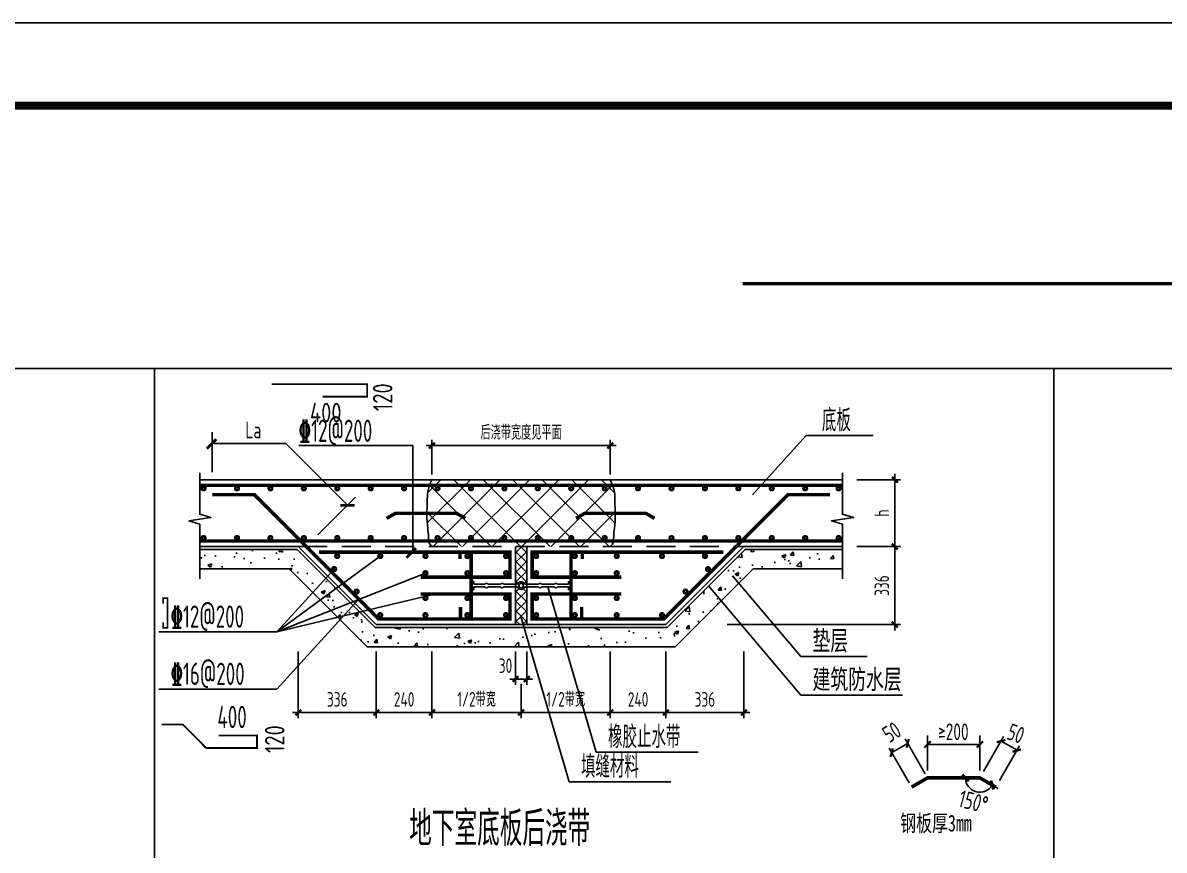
# Model space of a CAD drawing. Extents: x 1051052 to 1482120, y -981644 to -673261.
# Drawn here: x 1205771 to 1225440, y -775132 to -760876 of the extents above; entities that cross this region are included whole.
import ezdxf
from ezdxf.enums import TextEntityAlignment as Align

# ---------------------------------------------------------------- set-up
doc = ezdxf.new("R2010")
doc.units = 0
doc.header["$LTSCALE"] = 1000
doc.header["$MEASUREMENT"] = 0
doc.linetypes.add('DASHED', pattern=[0.75, 0.5, -0.25])
for name, color, linetype in [('AXIS', 3, 'Continuous'), ('TK', 142, 'Continuous'), ('填充', 8, 'Continuous'), ('钢筋', 1, 'Continuous')]:
    doc.layers.add(name, color=color, linetype=linetype)
doc.styles.add('TSSD_Dimension', font='Tssdeng.shx', dxfattribs={"width": 0.7, "bigfont": 'Hztxt.shx'})
doc.styles.add('TSSD_Rein', font='Tssdeng.shx', dxfattribs={"width": 0.7, "bigfont": 'hztxt.shx'})
doc.styles.add('标注', font='tssdeng.shx', dxfattribs={"width": 0.7, "height": 300, "bigfont": 'tssdchn.shx'})
doc.styles.add('说明', font='simkai.ttf', dxfattribs={"width": 0.7})
doc.dimstyles.new('D100', dxfattribs={"dimtxt": 300, "dimasz": 0.8, "dimexe": 150, "dimexo": 200, "dimgap": 30, "dimtad": 1, "dimrnd": 1, "dimdsep": 46, "dimtxsty": '标注', "dimblk1": 'DIMDOT', "dimblk2": 'DIMDOT', "dimsah": 1, "dimcen": 200, "dimdle": 150, "dimadec": 0, "dimazin": 0, "dimtfac": 1, "dimtofl": 0, "dimtmove": 2, "dimatfit": 3, "dimldrblk": 'DIMDOT', "dimfxl": 0, "dimtolj": 1, "dimarcsym": 0})
doc.dimstyles.new('TSSD_25_100', dxfattribs={"dimtxt": 250, "dimasz": 100, "dimexe": 100, "dimexo": 250, "dimgap": 100, "dimtad": 1, "dimdec": 0, "dimlfac": 0.25, "dimzin": 0, "dimdsep": 46, "dimtxsty": 'TSSD_Dimension', "dimblk": 'ARCHTICK', "dimcen": 0, "dimdle": 100, "dimclrt": 7, "dimadec": 0, "dimazin": 0, "dimtfac": 1, "dimtdec": 0, "dimtix": 1, "dimtmove": 2, "dimatfit": 3, "dimldrblk": 'ARCHTICK', "dimfxl": 0, "dimtolj": 1, "dimtzin": 0, "dimarcsym": 0})

# ---------------------------------------------------------------- blocks, each defined once
blk = doc.blocks.new('_ArchTick')
at = {"color": 0, "linetype": 'ByBlock', "const_width": 0.4}
blk.add_lwpolyline([(-0.5, -0.5), (0.5, 0.5)], dxfattribs=at)
blk = doc.blocks.new('*D520')
at = {"color": 0, "lineweight": -2, "transparency": 16777216}
for p, q in [((1212822, -768657), (1212822, -768061)), ((1215894, -768657), (1215894, -768061)), ((1212722, -768161), (1215994, -768161))]:
    blk.add_line(p, q, dxfattribs=at)
at = {"layer": 'Defpoints', "color": 0, "transparency": 16777216}
for p in [(1215894, -768161), (1212822, -768907), (1215894, -768907)]:
    blk.add_point(p, dxfattribs=at)
at = {"color": 0, "lineweight": -2, "transparency": 16777216, "xscale": 100, "yscale": 100, "zscale": 100, "rotation": 180}
blk.add_blockref('_ArchTick', (1212822, -768161), dxfattribs=at)
at = {"color": 0, "lineweight": -2, "transparency": 16777216, "xscale": 100, "yscale": 100, "zscale": 100}
blk.add_blockref('_ArchTick', (1215894, -768161), dxfattribs=at)
at = {"color": 7, "transparency": 16777216, "insert": (1214358, -767936), "char_height": 250, "attachment_point": 5, "style": 'TSSD_Dimension'}
blk.add_mtext('\\A1;后浇带宽度见平面', dxfattribs=at)
blk = doc.blocks.new('*D521')
at = {"color": 0, "lineweight": -2, "transparency": 16777216}
for p, q in [((1212822, -771707), (1212822, -772859)), ((1214358, -772598), (1214358, -772859)), ((1212722, -772759), (1214458, -772759))]:
    blk.add_line(p, q, dxfattribs=at)
at = {"layer": 'Defpoints', "color": 0, "transparency": 16777216}
for p in [(1212822, -771457), (1214358, -772348), (1214358, -772759)]:
    blk.add_point(p, dxfattribs=at)
at = {"color": 0, "lineweight": -2, "transparency": 16777216, "xscale": 100, "yscale": 100, "zscale": 100, "rotation": 180}
blk.add_blockref('_ArchTick', (1212822, -772759), dxfattribs=at)
at = {"color": 0, "lineweight": -2, "transparency": 16777216, "xscale": 100, "yscale": 100, "zscale": 100}
blk.add_blockref('_ArchTick', (1214358, -772759), dxfattribs=at)
at = {"color": 7, "transparency": 16777216, "insert": (1213590, -772534), "char_height": 250, "attachment_point": 5, "style": 'TSSD_Dimension'}
blk.add_mtext('\\A1;1/2带宽', dxfattribs=at)
blk = doc.blocks.new('*D522')
at = {"color": 0, "lineweight": -2, "transparency": 16777216}
for p, q in [((1211862, -771707), (1211862, -772859)), ((1212822, -771707), (1212822, -772859)), ((1212922, -772759), (1211762, -772759))]:
    blk.add_line(p, q, dxfattribs=at)
at = {"layer": 'Defpoints', "color": 0, "transparency": 16777216}
for p in [(1211862, -771457), (1212822, -771457), (1211862, -772759)]:
    blk.add_point(p, dxfattribs=at)
at = {"color": 0, "lineweight": -2, "transparency": 16777216, "xscale": 100, "yscale": 100, "zscale": 100, "rotation": 180}
blk.add_blockref('_ArchTick', (1211862, -772759), dxfattribs=at)
at = {"color": 0, "lineweight": -2, "transparency": 16777216, "xscale": 100, "yscale": 100, "zscale": 100}
blk.add_blockref('_ArchTick', (1212822, -772759), dxfattribs=at)
at = {"color": 7, "transparency": 16777216, "insert": (1212342, -772534), "char_height": 250, "attachment_point": 5, "style": 'TSSD_Dimension'}
blk.add_mtext('\\A1;240', dxfattribs=at)
blk = doc.blocks.new('*D523')
at = {"color": 0, "lineweight": -2, "transparency": 16777216}
for p, q in [((1210518, -771707), (1210518, -772859)), ((1211862, -771707), (1211862, -772859)), ((1211962, -772759), (1210418, -772759))]:
    blk.add_line(p, q, dxfattribs=at)
at = {"layer": 'Defpoints', "color": 0, "transparency": 16777216}
for p in [(1210518, -771457), (1211862, -771457), (1210518, -772759)]:
    blk.add_point(p, dxfattribs=at)
at = {"color": 0, "lineweight": -2, "transparency": 16777216, "xscale": 100, "yscale": 100, "zscale": 100, "rotation": 180}
blk.add_blockref('_ArchTick', (1210518, -772759), dxfattribs=at)
at = {"color": 0, "lineweight": -2, "transparency": 16777216, "xscale": 100, "yscale": 100, "zscale": 100}
blk.add_blockref('_ArchTick', (1211862, -772759), dxfattribs=at)
at = {"color": 7, "transparency": 16777216, "insert": (1211190, -772534), "char_height": 250, "attachment_point": 5, "style": 'TSSD_Dimension'}
blk.add_mtext('\\A1;336', dxfattribs=at)
blk = doc.blocks.new('*D524')
at = {"color": 0, "lineweight": -2, "transparency": 16777216}
for p, q in [((1220799, -770001), (1220799, -768649)), ((1220145, -768749), (1220899, -768749)), ((1220145, -769901), (1220899, -769901))]:
    blk.add_line(p, q, dxfattribs=at)
at = {"layer": 'Defpoints', "color": 0, "transparency": 16777216}
for p in [(1219895, -768749), (1220799, -768749), (1219895, -769901)]:
    blk.add_point(p, dxfattribs=at)
at = {"color": 0, "lineweight": -2, "transparency": 16777216, "xscale": 100, "yscale": 100, "zscale": 100}
for p, rotation in [((1220799, -768749), 90), ((1220799, -769901), 270)]:
    blk.add_blockref('_ArchTick', p, dxfattribs=dict(at, rotation=rotation))
at = {"color": 7, "transparency": 16777216, "insert": (1220574, -769325), "char_height": 250, "attachment_point": 5, "rotation": 90, "style": 'TSSD_Dimension'}
blk.add_mtext('\\A1;h', dxfattribs=at)
blk = doc.blocks.new('*D525')
at = {"color": 0, "lineweight": -2, "transparency": 16777216}
for p, q in [((1220799, -771345), (1220799, -769801)), ((1220145, -769901), (1220899, -769901)), ((1217909, -771245), (1220899, -771245))]:
    blk.add_line(p, q, dxfattribs=at)
at = {"layer": 'Defpoints', "color": 0, "transparency": 16777216}
for p in [(1219895, -769901), (1220799, -769901), (1217659, -771245)]:
    blk.add_point(p, dxfattribs=at)
at = {"color": 0, "lineweight": -2, "transparency": 16777216, "xscale": 100, "yscale": 100, "zscale": 100}
for p, rotation in [((1220799, -769901), 90), ((1220799, -771245), 270)]:
    blk.add_blockref('_ArchTick', p, dxfattribs=dict(at, rotation=rotation))
at = {"color": 7, "transparency": 16777216, "insert": (1220574, -770573), "char_height": 250, "attachment_point": 5, "rotation": 90, "style": 'TSSD_Dimension'}
blk.add_mtext('\\A1;336', dxfattribs=at)
blk = doc.blocks.new('*D526')
at = {"color": 0, "lineweight": -2, "transparency": 16777216}
for p, q in [((1214262, -771707), (1214262, -772283)), ((1214454, -771707), (1214454, -772283)), ((1214262, -772183), (1214162, -772183)), ((1214454, -772183), (1214262, -772183)), ((1214454, -772183), (1214554, -772183))]:
    blk.add_line(p, q, dxfattribs=at)
at = {"layer": 'Defpoints', "color": 0, "transparency": 16777216}
for p in [(1214262, -771457), (1214454, -771457), (1214262, -772183)]:
    blk.add_point(p, dxfattribs=at)
at = {"color": 0, "lineweight": -2, "transparency": 16777216, "xscale": 100, "yscale": 100, "zscale": 100}
blk.add_blockref('_ArchTick', (1214262, -772183), dxfattribs=at)
at = {"color": 0, "lineweight": -2, "transparency": 16777216, "xscale": 100, "yscale": 100, "zscale": 100, "rotation": 180}
blk.add_blockref('_ArchTick', (1214454, -772183), dxfattribs=at)
at = {"color": 7, "transparency": 16777216, "insert": (1214089, -771953), "char_height": 250, "attachment_point": 5, "style": 'TSSD_Dimension'}
blk.add_mtext('\\A1;30', dxfattribs=at)
blk = doc.blocks.new('*D527')
at = {"color": 0, "lineweight": -2, "transparency": 16777216}
for p, q in [((1216854, -771707), (1216854, -772859)), ((1218198, -771707), (1218198, -772859)), ((1216754, -772759), (1218298, -772759))]:
    blk.add_line(p, q, dxfattribs=at)
at = {"layer": 'Defpoints', "color": 0, "transparency": 16777216}
for p in [(1216854, -771457), (1218198, -771457), (1218198, -772759)]:
    blk.add_point(p, dxfattribs=at)
at = {"color": 0, "lineweight": -2, "transparency": 16777216, "xscale": 100, "yscale": 100, "zscale": 100, "rotation": 180}
blk.add_blockref('_ArchTick', (1216854, -772759), dxfattribs=at)
at = {"color": 0, "lineweight": -2, "transparency": 16777216, "xscale": 100, "yscale": 100, "zscale": 100}
blk.add_blockref('_ArchTick', (1218198, -772759), dxfattribs=at)
at = {"color": 7, "transparency": 16777216, "insert": (1217526, -772534), "char_height": 250, "attachment_point": 5, "style": 'TSSD_Dimension'}
blk.add_mtext('\\A1;336', dxfattribs=at)
blk = doc.blocks.new('*D528')
at = {"color": 0, "lineweight": -2, "transparency": 16777216}
for p, q in [((1215894, -771707), (1215894, -772859)), ((1214358, -772264), (1214358, -772859)), ((1215994, -772759), (1214258, -772759))]:
    blk.add_line(p, q, dxfattribs=at)
at = {"layer": 'Defpoints', "color": 0, "transparency": 16777216}
for p in [(1215894, -771457), (1214358, -772014), (1214358, -772759)]:
    blk.add_point(p, dxfattribs=at)
at = {"color": 0, "lineweight": -2, "transparency": 16777216, "xscale": 100, "yscale": 100, "zscale": 100, "rotation": 180}
blk.add_blockref('_ArchTick', (1214358, -772759), dxfattribs=at)
at = {"color": 0, "lineweight": -2, "transparency": 16777216, "xscale": 100, "yscale": 100, "zscale": 100}
blk.add_blockref('_ArchTick', (1215894, -772759), dxfattribs=at)
at = {"color": 7, "transparency": 16777216, "insert": (1215126, -772534), "char_height": 250, "attachment_point": 5, "style": 'TSSD_Dimension'}
blk.add_mtext('\\A1;1/2带宽', dxfattribs=at)
blk = doc.blocks.new('*D529')
at = {"color": 0, "lineweight": -2, "transparency": 16777216}
for p, q in [((1215894, -771707), (1215894, -772859)), ((1216854, -771707), (1216854, -772859)), ((1215794, -772759), (1216954, -772759))]:
    blk.add_line(p, q, dxfattribs=at)
at = {"layer": 'Defpoints', "color": 0, "transparency": 16777216}
for p in [(1215894, -771457), (1216854, -771457), (1216854, -772759)]:
    blk.add_point(p, dxfattribs=at)
at = {"color": 0, "lineweight": -2, "transparency": 16777216, "xscale": 100, "yscale": 100, "zscale": 100, "rotation": 180}
blk.add_blockref('_ArchTick', (1215894, -772759), dxfattribs=at)
at = {"color": 0, "lineweight": -2, "transparency": 16777216, "xscale": 100, "yscale": 100, "zscale": 100}
blk.add_blockref('_ArchTick', (1216854, -772759), dxfattribs=at)
at = {"color": 7, "transparency": 16777216, "insert": (1216374, -772534), "char_height": 250, "attachment_point": 5, "style": 'TSSD_Dimension'}
blk.add_mtext('\\A1;240', dxfattribs=at)
blk = doc.blocks.new('_H')
at = {"color": 6, "const_width": 0.5}
blk.add_lwpolyline([(-0.71, -0.71), (0.71, 0.71)], dxfattribs=at)
blk = doc.blocks.new('DIMDOT')
blk.add_line((0, -150), (0, 150))
at = {"const_width": 60}
blk.add_lwpolyline([(-71, -71), (71, 71)], dxfattribs=at)
blk = doc.blocks.new('*D517')
at = {"color": 0, "lineweight": -2, "transparency": 16777216}
blk.add_arc((1222263, -773886), 247, 180.1859, 329.8141, dxfattribs=at)
at = {"layer": 'Defpoints', "color": 0, "transparency": 16777216}
for p in [(1221362, -773886), (1222263, -773886), (1222263, -773886), (1222105, -774075), (1222538, -774045)]:
    blk.add_point(p, dxfattribs=at)
at = {"color": 0, "lineweight": -2, "transparency": 16777216, "xscale": 0.8, "yscale": 0.8, "zscale": 0.8}
for p, rotation in [((1222017, -773886), 90.09293527661347), ((1222477, -774010), 59.90706472342804)]:
    blk.add_blockref('DIMDOT', p, dxfattribs=dict(at, rotation=rotation))
at = {"color": 0, "transparency": 16777216, "insert": (1222153, -774298), "char_height": 300, "attachment_point": 5, "rotation": 345, "style": '标注'}
blk.add_mtext('\\A1;150°', dxfattribs=at)
blk = doc.blocks.new('A2K')
at = {"layer": 'TK'}
blk.add_lwpolyline([(0, 0), (59400, 0), (59400, 42000), (0, 42000)], close=True, dxfattribs=at)
at = {"layer": 'TK', "const_width": 100}
blk.add_lwpolyline([(2500, 1000), (58400, 1000), (58400, 41000), (2500, 41000)], close=True, dxfattribs=at)

msp = doc.modelspace()

# ---------------------------------------------------------------- hatches: boundary and pattern name
h = msp.add_hatch()
h.set_pattern_fill('ANSI31', color=0, scale=2880, style=0)
h.set_pattern_definition([(45, (1257667.14, -583030.74), (-254.55844, 254.55844), [])])
edge = h.paths.add_edge_path()
edge.add_line((1214357.754, -768749.151), (1212821.754, -768749.151))
edge.add_spline(control_points=[(1212821.754, -768749.151), (1212790.726, -768818.977), (1212738.525, -768936.451), (1212744.176, -769142.457), (1212728.679, -769348.559), (1212743.39, -769557.896), (1212765.466, -769719.354), (1212761.015, -769838.203), (1212804.048, -769882.801), (1212821.754, -769901.151)], knot_values=[0, 0, 0, 0, 234.910721848, 395.209513823, 635.519884362, 883.426724452, 1044.221249431, 1154.370628712, 1231.379319317, 1231.379319317, 1231.379319317, 1231.379319317], degree=3, periodic=0)
edge.add_line((1212821.754, -769901.151), (1214357.754, -769901.151))
edge.add_line((1214357.754, -769901.151), (1214357.754, -768749.151))
edge = h.paths.add_edge_path()
edge.add_line((1214357.754, -768749.151), (1214357.754, -769901.151))
edge.add_line((1214357.754, -769901.151), (1215893.754, -769901.151))
edge.add_spline(control_points=[(1215893.754, -769901.151), (1215911.461, -769882.801), (1215954.493, -769838.203), (1215950.042, -769719.354), (1215972.118, -769557.896), (1215986.83, -769348.559), (1215971.333, -769142.457), (1215976.983, -768936.451), (1215924.782, -768818.977), (1215893.754, -768749.151)], knot_values=[0, 0, 0, 0, 77.008690605, 187.158069886, 347.952594865, 595.859434954, 836.169805493, 996.468597469, 1231.379319317, 1231.379319317, 1231.379319317, 1231.379319317], degree=3, periodic=0)
edge.add_line((1215893.754, -768749.151), (1214357.754, -768749.151))
h = msp.add_hatch()
h.set_pattern_fill('ANSI31', color=0, scale=2880, style=0)
h.set_pattern_definition([(135, (1171048.36, -583030.74), (254.55844, 254.55844), [])])
edge = h.paths.add_edge_path()
edge.add_line((1214357.754, -768749.151), (1215893.754, -768749.151))
edge.add_spline(control_points=[(1215893.754, -768749.151), (1215924.782, -768818.977), (1215976.983, -768936.451), (1215971.333, -769142.457), (1215986.83, -769348.559), (1215972.118, -769557.896), (1215950.042, -769719.354), (1215954.493, -769838.203), (1215911.461, -769882.801), (1215893.754, -769901.151)], knot_values=[0, 0, 0, 0, 234.910721848, 395.209513823, 635.519884362, 883.426724452, 1044.221249431, 1154.370628712, 1231.379319317, 1231.379319317, 1231.379319317, 1231.379319317], degree=3, periodic=0)
edge.add_line((1215893.754, -769901.151), (1214357.754, -769901.151))
edge.add_line((1214357.754, -769901.151), (1214357.754, -768749.151))
edge = h.paths.add_edge_path()
edge.add_spline(control_points=[(1212765.817, -769805.151), (1212762.713, -769783.531), (1212763.687, -769706.342), (1212743.39, -769557.896), (1212728.679, -769348.559), (1212744.176, -769142.457), (1212739.478, -768971.218), (1212766.496, -768883.522), (1212781.128, -768845.151)], knot_values=[107.254596045, 107.254596045, 107.254596045, 107.254596045, 175.589589371, 336.38411435, 584.290954439, 824.601324978, 984.900116954, 1112.556242756, 1112.556242756, 1112.556242756, 1112.556242756], degree=3, periodic=0)
edge.add_spline(control_points=[(1212781.128, -768845.151), (1212793.421, -768812.913), (1212807.587, -768781.032), (1212821.754, -768749.151)], knot_values=[0, 0, 0, 0, 107.254596045, 107.254596045, 107.254596045, 107.254596045], degree=3, periodic=0)
edge.add_line((1212821.754, -768749.151), (1214357.754, -768749.151))
edge.add_line((1214357.754, -768749.151), (1214357.754, -769901.151))
edge.add_line((1214357.754, -769901.151), (1212821.754, -769901.151))
edge.add_spline(control_points=[(1212821.754, -769901.151), (1212804.048, -769882.801), (1212776.727, -769854.486), (1212767.717, -769818.381), (1212765.817, -769805.151)], knot_values=[1112.556242756, 1112.556242756, 1112.556242756, 1112.556242756, 1189.564933361, 1231.379319317, 1231.379319317, 1231.379319317, 1231.379319317], degree=3, periodic=0)
h = msp.add_hatch()
h.set_pattern_fill('AR-CONC', color=0, scale=96, style=0)
h.set_pattern_definition([(50, (1257667.14, -583030.74), (688.5698, -60.242), [72, -792]), (355, (1257667.14, -583030.74), (-133.2013, 722.1044), [57.6, -633.6]), (100.4514, (1257724.5, -583035.76), (555.369, 661.862), [61.1906, -673.0964]), (46.1842, (1257667.14, -582838.7), (1024.5514, -158.8983), [108, -1188]), (96.6356, (1257752.5, -582852), (897.276, 935.153), [91.786, -1009.6445]), (351.1842, (1257667.1, -582838.7), (897.2755, 935.154), [86.4, -950.4]), (21, (1257763.14, -582886.74), (573.0308, -386.5141), [72, -792]), (326, (1257763.14, -582886.74), (233.5827, 696.144), [57.6, -633.6]), (71.4514, (1257810.9, -582918.95), (806.6137, 309.6293), [61.1906, -673.0964]), (37.5, (1257667.14, -583030.74), (11.67346, 319.5781), [0, -625.92, 0, -643.2, 0, -636]), (7.5, (1257667.14, -583030.74), (252.54676, 378.63524), [0, -366.72, 0, -611.52, 0, -242.4]), (327.5, (1257453.06, -583030.74), (512.46954, -21.65268), [0, -240, 0, -748.8, 0, -993.6]), (317.5, (1257357.06, -583030.74), (559.8587, 96.1008), [0, -312, 0, -497.28, 0, -705.6])])
h.paths.add_polyline_path([(1217012.812, -771629.151), (1218356.812, -770285.151), (1219894.711, -770285.151), (1219894.711, -769949.151), (1218217.636, -769949.151), (1216873.636, -771293.151), (1211841.872, -771293.151), (1210497.872, -769949.151), (1208820.797, -769949.151), (1208820.797, -770285.151), (1210358.696, -770285.151), (1211702.696, -771629.151)])
h = msp.add_hatch()
h.set_pattern_fill('ANSI31', color=0, scale=960, style=0)
h.set_pattern_definition([(45, (1257667.14, -583030.74), (-84.852814, 84.852814), [])])
h.paths.add_polyline_path([(1214453.754, -769901.151), (1214261.754, -769901.151), (1214261.754, -770549.151), (1214294.986, -770549.151, -0.688247202), (1214420.522, -770549.151), (1214453.754, -770549.151)])
h.paths.add_polyline_path([(1214453.754, -770597.151), (1214420.522, -770597.151, -0.688247202), (1214294.986, -770597.151), (1214261.754, -770597.151), (1214261.754, -771245.151), (1214453.754, -771245.151)])
h = msp.add_hatch()
h.set_pattern_fill('ANSI31', color=0, scale=960, style=0)
h.set_pattern_definition([(135, (1171048.36, -583030.74), (84.852814, 84.852814), [])])
h.paths.add_polyline_path([(1214261.754, -769901.151), (1214453.754, -769901.151), (1214453.754, -770549.151), (1214420.522, -770549.151, 0.688247202), (1214294.986, -770549.151), (1214261.754, -770549.151)])
h.paths.add_polyline_path([(1214261.754, -770597.151), (1214294.986, -770597.151, 0.688247202), (1214420.522, -770597.151), (1214453.754, -770597.151), (1214453.754, -771245.151), (1214261.754, -771245.151)])

# ---------------------------------------------------------------- linework, layer by layer
at = {"color": 0}
for p, q in [((1209035.429, -768618.815), (1209035.429, -767930.571)), ((1218344.989, -769009.452), (1219273.309, -767989.334)), ((1220427.752, -767989.334), (1219273.309, -767989.334)), ((1209035.429, -768122.571), (1210305.577, -768122.571)), ((1210305.577, -768122.571), (1211368.838, -769185.832)), ((1210525.469, -768158.555), (1212489.371, -768158.555)), ((1212489.371, -768158.555), (1212489.371, -769997.151)), ((1208820.797, -768749.151), (1219894.711, -768749.151)), ((1210857.165, -769697.505), (1211504.603, -769050.067)), ((1208820.797, -769901.151), (1210517.754, -769901.151)), ((1208820.797, -769949.151), (1210497.872, -769949.151)), ((1211841.872, -771293.151), (1210497.872, -769949.151)), ((1211861.754, -771245.151), (1210517.754, -769901.151)), ((1214261.754, -771245.151), (1214261.754, -769901.151)), ((1214453.754, -771245.151), (1214453.754, -769901.151)), ((1216853.754, -771245.151), (1218197.754, -769901.151)), ((1216873.636, -771293.151), (1218217.636, -769949.151)), ((1218197.754, -769901.151), (1219894.711, -769901.151)), ((1218217.636, -769949.151), (1219894.711, -769949.151)), ((1211930.042, -770064.672), (1210146.533, -771370.089)), ((1208820.797, -770285.151), (1210358.696, -770285.151)), ((1210146.533, -771370.089), (1211136.677, -770288.265)), ((1210146.533, -771370.089), (1212709.461, -770358.142)), ((1211702.696, -771629.151), (1210358.696, -770285.151)), ((1217012.812, -771629.151), (1218356.812, -770285.151)), ((1218001.331, -770402.215), (1219177.877, -771796.497)), ((1218356.812, -770285.151), (1219894.711, -770285.151)), ((1213493.754, -770501.151), (1213541.754, -770501.151)), ((1213493.754, -770501.151), (1213493.754, -770645.151)), ((1213541.754, -770501.151), (1213541.754, -770549.151)), ((1213541.754, -770549.151), (1213730.702, -770549.151)), ((1213541.754, -770597.151), (1213541.754, -770645.151)), ((1213541.754, -770597.151), (1213730.702, -770597.151)), ((1213790.654, -770549.151), (1214000.638, -770549.151)), ((1213790.654, -770597.151), (1214000.638, -770597.151)), ((1214060.59, -770549.151), (1214294.986, -770549.151)), ((1214060.59, -770597.151), (1214294.986, -770597.151)), ((1214654.918, -770549.151), (1214420.522, -770549.151)), ((1214654.918, -770597.151), (1214420.522, -770597.151)), ((1214924.854, -770549.151), (1214714.87, -770549.151)), ((1214924.854, -770597.151), (1214714.87, -770597.151)), ((1214819.862, -770597.151), (1215654.255, -773444.051)), ((1215173.754, -770549.151), (1214984.806, -770549.151)), ((1215173.754, -770597.151), (1214984.806, -770597.151)), ((1215221.754, -770501.151), (1215173.754, -770501.151)), ((1215173.754, -770501.151), (1215173.754, -770549.151)), ((1215173.754, -770597.151), (1215173.754, -770645.151)), ((1215221.754, -770501.151), (1215221.754, -770645.151)), ((1217588.018, -770578.77), (1219177.877, -772462.855)), ((1210146.533, -772355.96), (1211561.903, -770809.536)), ((1213493.754, -770645.151), (1213541.754, -770645.151)), ((1215221.754, -770645.151), (1215173.754, -770645.151)), ((1214353.626, -771107.826), (1215188.019, -773954.726)), ((1208114.973, -771370.089), (1210146.533, -771370.089)), ((1211841.872, -771293.151), (1216873.636, -771293.151)), ((1211861.754, -771245.151), (1216853.754, -771245.151)), ((1211702.696, -771629.151), (1217012.812, -771629.151)), ((1219177.877, -771796.497), (1220320.352, -771796.497)), ((1208114.973, -772355.96), (1210146.533, -772355.96)), ((1219177.877, -772462.855), (1220930.121, -772462.855)), ((1221362.191, -773157.184), (1221362.191, -773757.76)), ((1222263.219, -773157.184), (1222263.219, -773757.76)), ((1222328.12, -773773.995), (1222673.72, -773175.398)), ((1222328.12, -773773.995), (1222673.72, -773175.398)), ((1221045.437, -773973.369), (1220699.837, -773374.773)), ((1221045.437, -773973.369), (1220699.837, -773374.773)), ((1220744.313, -773451.807), (1221019.534, -773292.908)), ((1221320.658, -773814.47), (1220975.058, -773215.873)), ((1222263.219, -773310.784), (1221362.191, -773310.784)), ((1222603.341, -773932.894), (1222948.941, -773334.297)), ((1222629.244, -773252.432), (1222904.465, -773411.332)), ((1215654.255, -773444.051), (1217406.5, -773444.051)), ((1215188.019, -773954.726), (1216940.264, -773954.726))]:
    msp.add_line(p, q, dxfattribs=at)
at = {"color": 0, "linetype": 'DASHED'}
msp.add_line((1210517.754, -769901.151), (1218197.754, -769901.151), dxfattribs=at)
msp.add_line((1210146.533, -771370.089), (1212888.939, -770717.151))
at = {"color": 1}
for points, const_width in [([(1210936.665, -767317.877), (1211704.665, -767317.877), (1211704.665, -767101.877), (1210058.928, -767101.877)], 30), ([(1208820.797, -768845.151), (1219894.711, -768845.151)], 60), ([(1212629.754, -770717.151), (1214165.754, -770717.151), (1214165.754, -771149.151), (1211901.519, -771149.151), (1209758.624, -769006.256), (1209035.429, -769006.256)], 60), ([(1219680.079, -769006.256), (1218956.884, -769006.256), (1216813.99, -771149.151), (1214549.754, -771149.151), (1214549.754, -770717.151), (1216085.754, -770717.151)], 60), ([(1212041.03, -769414.82), (1212191.585, -769327.898), (1213245.274, -769327.898), (1213395.829, -769414.82)], 60), ([(1215303.58, -769414.82), (1215454.134, -769327.898), (1216507.823, -769327.898), (1216658.378, -769414.82)], 60), ([(1208820.797, -769805.151), (1219894.711, -769805.151)], 60), ([(1212629.754, -770429.151), (1214165.754, -770429.151), (1214165.754, -769997.151), (1210874.28, -769997.151)], 60), ([(1213303.577, -770117.048), (1213303.577, -769997.151), (1213498.498, -769997.151), (1213498.498, -771149.151), (1213313.659, -771149.151), (1213313.659, -770939.968)], 60), ([(1216085.754, -770429.151), (1214549.754, -770429.151), (1214549.754, -769997.151), (1217841.228, -769997.151)], 60), ([(1215411.931, -770117.048), (1215411.931, -769997.151), (1215217.01, -769997.151), (1215217.01, -771149.151), (1215401.849, -771149.151), (1215401.849, -770939.968)], 60), ([(1208188.021, -770885.297), (1208188.021, -770791.574), (1208262.616, -770791.574), (1208262.616, -771301.789), (1208188.021, -771301.789), (1208188.021, -771208.066)], 30), ([(1209144.618, -773155.541), (1209806.894, -773155.541), (1209806.894, -773371.541), (1208931.534, -773371.541), (1208527.691, -772967.698), (1208166.094, -772967.698)], 30), ([(1222538.44, -774045.306), (1222263.219, -773886.407), (1221362.191, -773886.407), (1221086.97, -774045.306)], 60)]:
    msp.add_lwpolyline(points, dxfattribs=dict(at, const_width=const_width))
at = {"const_width": 48}
for points in [[(1208940.423, -768213.203), (1209104.019, -768049.697)], [(1211243.015, -769189.672), (1211488.961, -769189.672)], [(1212382.822, -770094.15), (1212546.417, -769930.644)]]:
    msp.add_lwpolyline(points, dxfattribs=at)
at = {"color": 0}
for points in [[(1208820.797, -768628.594), (1208820.797, -769344.37), (1209012.797, -769401.97), (1208632.875, -769458.959), (1208820.797, -769517.17), (1208820.797, -770455.451)], [(1219894.711, -768628.594), (1219894.711, -769344.37), (1220086.711, -769401.97), (1219706.789, -769458.959), (1219894.711, -769517.17), (1219894.711, -770455.451)]]:
    msp.add_lwpolyline(points, dxfattribs=at)
at = {"color": 1, "const_width": 60}
for points in [[(1208908.794, -768898.35, -1), (1208862.714, -768898.35, -1)], [(1209484.794, -768898.35, -1), (1209438.714, -768898.35, -1)], [(1210060.794, -768898.35, -1), (1210014.714, -768898.35, -1)], [(1210636.794, -768898.35, -1), (1210590.714, -768898.35, -1)], [(1211212.794, -768898.35, -1), (1211166.714, -768898.35, -1)], [(1211788.794, -768898.35, -1), (1211742.714, -768898.35, -1)], [(1212364.794, -768898.35, -1), (1212318.714, -768898.35, -1)], [(1212940.794, -768898.35, -1), (1212894.714, -768898.35, -1)], [(1213516.794, -768898.35, -1), (1213470.714, -768898.35, -1)], [(1214092.794, -768898.35, -1), (1214046.714, -768898.35, -1)], [(1214622.714, -768898.35, 1), (1214668.794, -768898.35, 1)], [(1215198.714, -768898.35, 1), (1215244.794, -768898.35, 1)], [(1215774.714, -768898.35, 1), (1215820.794, -768898.35, 1)], [(1216350.714, -768898.35, 1), (1216396.794, -768898.35, 1)], [(1216926.714, -768898.35, 1), (1216972.794, -768898.35, 1)], [(1217502.714, -768898.35, 1), (1217548.794, -768898.35, 1)], [(1218078.714, -768898.35, 1), (1218124.794, -768898.35, 1)], [(1218654.714, -768898.35, 1), (1218700.794, -768898.35, 1)], [(1219230.714, -768898.35, 1), (1219276.794, -768898.35, 1)], [(1219806.714, -768898.35, 1), (1219852.794, -768898.35, 1)], [(1208908.794, -769751.952, 1), (1208862.714, -769751.952, 1)], [(1209484.794, -769751.952, 1), (1209438.714, -769751.952, 1)], [(1210060.794, -769751.952, 1), (1210014.714, -769751.952, 1)], [(1210636.794, -769751.952, 1), (1210590.714, -769751.952, 1)], [(1211212.794, -769751.952, 1), (1211166.714, -769751.952, 1)], [(1211788.794, -769751.952, 1), (1211742.714, -769751.952, 1)], [(1212364.794, -769751.952, 1), (1212318.714, -769751.952, 1)], [(1212940.794, -769751.952, 1), (1212894.714, -769751.952, 1)], [(1213516.794, -769751.952, 1), (1213470.714, -769751.952, 1)], [(1214092.794, -769751.952, 1), (1214046.714, -769751.952, 1)], [(1214622.714, -769751.952, -1), (1214668.794, -769751.952, -1)], [(1215198.714, -769751.952, -1), (1215244.794, -769751.952, -1)], [(1215774.714, -769751.952, -1), (1215820.794, -769751.952, -1)], [(1216350.714, -769751.952, -1), (1216396.794, -769751.952, -1)], [(1216926.714, -769751.952, -1), (1216972.794, -769751.952, -1)], [(1217502.714, -769751.952, -1), (1217548.794, -769751.952, -1)], [(1218078.714, -769751.952, -1), (1218124.794, -769751.952, -1)], [(1218654.714, -769751.952, -1), (1218700.794, -769751.952, -1)], [(1219230.714, -769751.952, -1), (1219276.794, -769751.952, -1)], [(1219806.714, -769751.952, -1), (1219852.794, -769751.952, -1)], [(1211212.057, -770064.672, -1), (1211165.977, -770064.672, -1)], [(1211953.082, -770064.672, -1), (1211907.002, -770064.672, -1)], [(1212732.501, -770064.672, -1), (1212686.421, -770064.672, -1)], [(1213454.804, -770064.672, -1), (1213408.724, -770064.672, -1)], [(1214121.654, -770064.672, -1), (1214075.574, -770064.672, -1)], [(1214593.854, -770064.672, 1), (1214639.934, -770064.672, 1)], [(1215260.705, -770064.672, 1), (1215306.785, -770064.672, 1)], [(1215983.007, -770064.672, 1), (1216029.087, -770064.672, 1)], [(1216762.426, -770064.672, 1), (1216808.506, -770064.672, 1)], [(1217503.451, -770064.672, 1), (1217549.531, -770064.672, 1)], [(1211159.717, -770288.265, 1), (1211113.637, -770288.265, 1)], [(1217555.792, -770288.265, -1), (1217601.872, -770288.265, -1)], [(1212732.501, -770358.142, -1), (1212686.421, -770358.142, -1)], [(1213454.804, -770358.142, -1), (1213408.724, -770358.142, -1)], [(1214121.654, -770358.142, -1), (1214075.574, -770358.142, -1)], [(1214593.854, -770358.142, 1), (1214639.934, -770358.142, 1)], [(1215260.705, -770358.142, 1), (1215306.785, -770358.142, 1)], [(1215983.007, -770358.142, 1), (1216029.087, -770358.142, 1)], [(1211547.231, -770675.78, 1), (1211501.151, -770675.78, 1)], [(1217168.277, -770675.78, -1), (1217214.357, -770675.78, -1)], [(1212732.501, -770788.161, 1), (1212686.421, -770788.161, 1)], [(1213454.804, -770788.161, 1), (1213408.724, -770788.161, 1)], [(1214121.654, -770788.161, 1), (1214075.574, -770788.161, 1)], [(1214593.854, -770788.161, -1), (1214639.934, -770788.161, -1)], [(1215260.705, -770788.161, -1), (1215306.785, -770788.161, -1)], [(1215983.007, -770788.161, -1), (1216029.087, -770788.161, -1)], [(1211953.082, -771081.63, 1), (1211907.002, -771081.63, 1)], [(1212732.501, -771081.63, 1), (1212686.421, -771081.63, 1)], [(1213454.804, -771081.63, 1), (1213408.724, -771081.63, 1)], [(1214121.654, -771081.63, 1), (1214075.574, -771081.63, 1)], [(1214593.854, -771081.63, -1), (1214639.934, -771081.63, -1)], [(1215260.705, -771081.63, -1), (1215306.785, -771081.63, -1)], [(1215983.007, -771081.63, -1), (1216029.087, -771081.63, -1)], [(1216762.426, -771081.63, -1), (1216808.506, -771081.63, -1)]]:
    msp.add_lwpolyline(points, format="xyb", close=True, dxfattribs=at)
at = {"color": 0}
msp.add_circle((1214357.754, -770573.151), 38.4, dxfattribs=at)
for centre, radius, start, end in [((1213760.678, -770573.151), 38.4, 38.6821875, 141.3178125), ((1213760.678, -770573.151), 38.4, 218.6821875, 321.3178125), ((1214030.614, -770573.151), 38.4, 38.6821875, 141.3178125), ((1214030.614, -770573.151), 38.4, 218.6821875, 321.3178125), ((1214357.754, -770573.151), 67.2, 20.9248324, 159.0751676), ((1214357.754, -770573.151), 67.2, 200.9248324, 339.0751676), ((1214684.894, -770573.151), 38.4, 38.6821875, 141.3178125), ((1214684.894, -770573.151), 38.4, 218.6821875, 321.3178125), ((1214954.83, -770573.151), 38.4, 38.6821875, 141.3178125), ((1214954.83, -770573.151), 38.4, 218.6821875, 321.3178125)]:
    msp.add_arc(centre, radius, start, end, dxfattribs=at)
for points in [[(1212821.754, -768749.151), (1212748.354, -768962.386), (1212741.361, -769116.114), (1212734.368, -769346.706), (1212748.354, -769584.285), (1212762.34, -769738.013), (1212776.326, -769842.828), (1212821.754, -769901.151)], [(1215893.754, -768749.151), (1215967.154, -768962.386), (1215974.147, -769116.114), (1215981.14, -769346.706), (1215967.154, -769584.285), (1215953.168, -769738.013), (1215939.183, -769842.828), (1215893.754, -769901.151)]]:
    msp.add_spline(points, degree=3, dxfattribs=at)
at = {"layer": '钢筋'}
for p, q in [((1189669.644, -766831.161), (1259451.54, -766831.162)), ((1208039.466, -766831.161), (1208039.493, -819391.036)), ((1223539.556, -766831.161), (1223539.549, -773095.476)), ((1223539.539, -770220.497), (1223539.485, -819391.036))]:
    msp.add_line(p, q, dxfattribs=at)
at = {"layer": '钢筋', "const_width": 60}
msp.add_lwpolyline([(1218176.595, -765370.229), (1230811.993, -765370.229)], dxfattribs=at)

# ---------------------------------------------------------------- block references
at = {"layer": 'AXIS', "color": 0}
for p, xscale, yscale, zscale, rotation in [((1221019.534, -773292.908), 76.8000000020702, 76.8000000020702, 76.8000000020702, 209.9999999995895), ((1222629.244, -773252.432), 76.80000000234959, 76.80000000234959, 76.80000000234959, 150.0000000000493), ((1222629.244, -773252.432), 76.80000000234959, 76.80000000234959, 76.80000000234959, 150.0000000000493), ((1220744.313, -773451.807), 76.8000000020702, 76.8000000020702, 76.8000000020702, 209.9999999995895), ((1221362.191, -773310.784), 76.80000000223517, 76.80000000223517, 76.80000000223517, 180), ((1222263.219, -773310.784), 76.80000000223517, 76.80000000223517, 76.80000000223517, 180), ((1222898.916, -773417.332), 76.80000000234959, 76.80000000234959, 76.80000000234959, 150.0000000000493)]:
    msp.add_blockref('_H', p, dxfattribs=dict(at, xscale=xscale, yscale=yscale, zscale=zscale, rotation=rotation))
at = {"layer": '填充', "xscale": 1.427198797693996, "yscale": 1.427198797693996, "zscale": 1.427198797693996}
msp.add_blockref('A2K', (1186101.718, -820818.235), dxfattribs=at)

# ---------------------------------------------------------------- texts
at = {"color": 0, "style": 'TSSD_Dimension', "width": 0.8}
for p in [(1212141.547, -767567.33), (1210279.085, -773458.858)]:
    msp.add_text('120', height=336, rotation=90, dxfattribs=at).set_placement(p)
at = {"color": 0}
for s, height, style, width, p in [('400', 336, 'TSSD_Dimension', 0.8, (1210718.993, -767759.582)), ('%%13212@200', 384, 'TSSD_Rein', 0.65, (1210526.05, -768096.968)), ('底板', 384, 'TSSD_Rein', 0.65, (1219541.944, -767918.164)), ('%%13212@200', 384, 'TSSD_Rein', 0.65, (1208316.743, -771298.919)), ('垫层', 384, 'TSSD_Dimension', 0.8, (1219379.646, -771725.327)), ('%%13216@200', 384, 'TSSD_Rein', 0.65, (1208316.743, -772284.79)), ('建筑防水层', 384, 'TSSD_Dimension', 0.8, (1219379.646, -772391.685)), ('400', 384, 'TSSD_Rein', 0.65, (1209124.334, -773028.097)), ('橡胶止水带', 384, 'TSSD_Rein', 0.65, (1215856.025, -773372.881)), ('填缝材料', 384, 'TSSD_Rein', 0.65, (1215389.789, -773883.556)), ('地下室底板后浇带', 600, 'TSSD_Rein', 0.65, (1212429.883, -775059.97, 1554.418)), ('钢板厚3mm', 288, '说明', 0.7, (1220888.756, -774810.109))]:
    msp.add_text(s, height=height, dxfattribs=dict(at, style=style, width=width)).set_placement(p)
at = {"color": 0, "style": '标注', "width": 0.7}
for s, rotation, p in [('50', 31.6985363, (1220820.403, -773221.054)), ('≥200', 0.0912523, (1221807.329, -773236.288)), ('50', 339.9848827, (1222835.437, -773258.426))]:
    msp.add_text(s, height=288, rotation=rotation, dxfattribs=at).set_placement(p, align=Align.CENTER)
at = {"color": 0, "insert": (1209743.829, -767892.171), "char_height": 288, "attachment_point": 5, "style": 'TSSD_Dimension'}
msp.add_mtext('La', dxfattribs=at)

# ---------------------------------------------------------------- dimensions: what is measured, and where the dimension line sits
at = {"color": 0}
for base, p1, p2, text, picture, middle in [((1215893.754, -768160.52), (1212821.754, -768906.815), (1215893.754, -768906.815), '后浇带宽度见平面', '*D520', (1214357.754, -767935.52)), ((1214357.754, -772759.265), (1212821.754, -771457.144), (1214357.754, -772348.205), '1/2带宽', '*D521', (1213589.754, -772534.265))]:
    dim = msp.add_linear_dim(base=base, p1=p1, p2=p2, text=text, dimstyle='TSSD_25_100', dxfattribs=at)
    dim.commit()
    dim.dimension.update_dxf_attribs({"geometry": picture, "text_midpoint": middle})
for base, p1, p2, angle, text, picture, middle in [((1220798.996, -768749.151), (1219894.711, -769901.151), (1219894.711, -768749.151), 90, 'h', '*D524', (1220573.996, -769325.151)), ((1214357.754, -772759.265), (1215893.754, -771457.144), (1214357.754, -772014.286), 180, '1/2带宽', '*D528', (1215125.754, -772534.265))]:
    dim = msp.add_linear_dim(base=base, p1=p1, p2=p2, angle=angle, text=text, dimstyle='TSSD_25_100', dxfattribs=at)
    dim.commit()
    dim.dimension.update_dxf_attribs({"geometry": picture, "text_midpoint": middle})
for base, p1, p2, angle, picture, middle in [((1220798.996, -769901.151), (1217659.408, -771245.151), (1219894.711, -769901.151), 90, '*D525', (1220573.996, -770573.151)), ((1210517.754, -772759.265), (1211861.754, -771457.144), (1210517.754, -771457.144), 180, '*D523', (1211189.754, -772534.265)), ((1211861.754, -772759.265), (1212821.754, -771457.144), (1211861.754, -771457.144), 180, '*D522', (1212341.754, -772534.265))]:
    dim = msp.add_linear_dim(base=base, p1=p1, p2=p2, angle=angle, dimstyle='TSSD_25_100', dxfattribs=at)
    dim.commit()
    dim.dimension.update_dxf_attribs({"geometry": picture, "text_midpoint": middle})
dim = msp.add_linear_dim(base=(1214261.754, -772183.265), p1=(1214453.754, -771457.144), p2=(1214261.754, -771457.144), angle=180, text='30', dimstyle='TSSD_25_100', dxfattribs=at)
dim.commit()
dim.dimension.update_dxf_attribs({"geometry": '*D526', "text_midpoint": (1214089.309, -771952.865), "dimtype": 128})
for base, p1, p2, picture, middle in [((1216853.754, -772759.265), (1215893.754, -771457.144), (1216853.754, -771457.144), '*D529', (1216373.754, -772534.265)), ((1218197.754, -772759.265), (1216853.754, -771457.144), (1218197.754, -771457.144), '*D527', (1217525.754, -772534.265))]:
    dim = msp.add_linear_dim(base=base, p1=p1, p2=p2, dimstyle='TSSD_25_100', dxfattribs=at)
    dim.commit()
    dim.dimension.update_dxf_attribs({"geometry": picture, "text_midpoint": middle})
dim = msp.add_angular_dim_2l(base=(1222104.704, -774075.318), line1=((1221362.191, -773886.407), (1222263.219, -773886.407)), line2=((1222538.44, -774045.306), (1222263.219, -773886.407)), dimstyle='D100', dxfattribs=at)
dim.commit()
dim.dimension.update_dxf_attribs({"geometry": '*D517', "text_midpoint": (1222152.805, -774298.476)})

doc.saveas('drawing.dxf')
